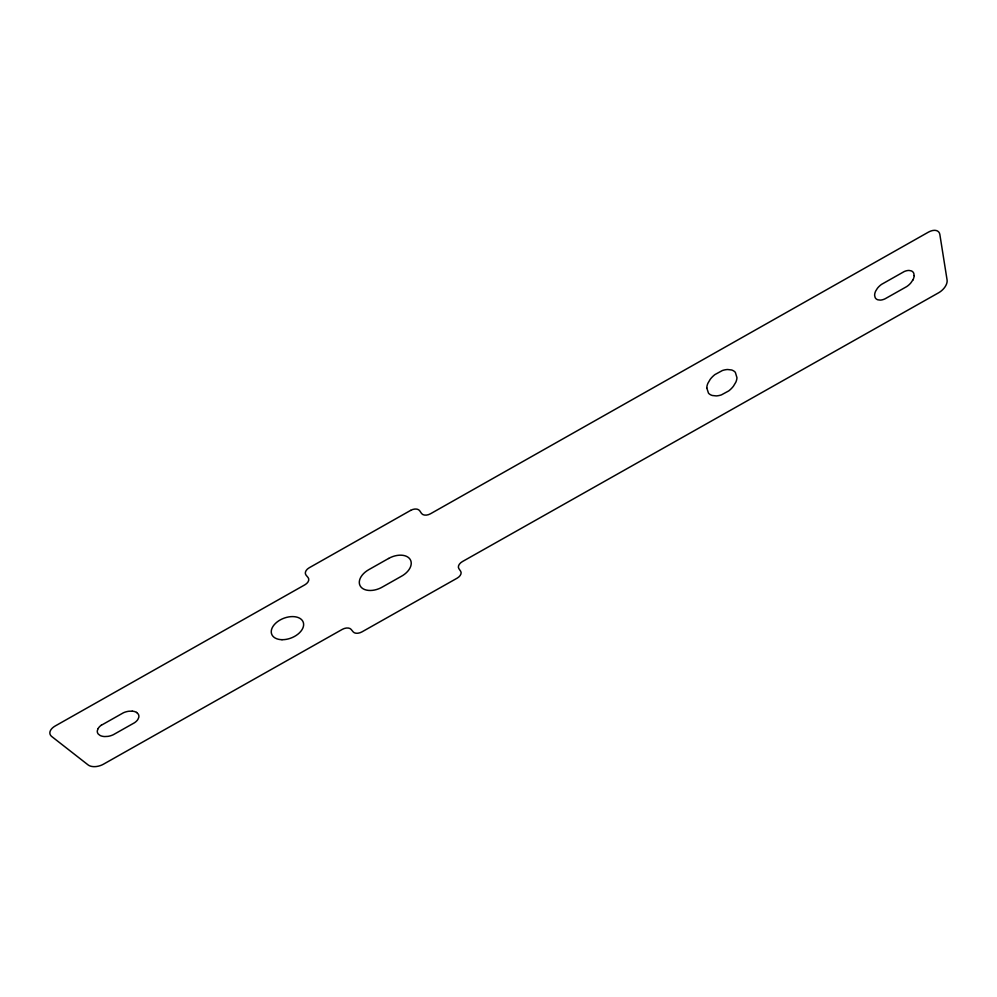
<?xml version="1.0" encoding="UTF-8"?>
<svg xmlns="http://www.w3.org/2000/svg" width="997" height="997" viewBox="0 0 997 997"><rect width="100%" height="100%" fill="white"/><g stroke="black" fill="none" stroke-linecap="round" stroke-linejoin="round"><path stroke-width="1.5" d="M914.137 275.596L913.788 273.352A11.914 7.091 -41.1 0 0 911.358 270.897L909.04 270.449A11.914 7.091 -41.1 0 0 904.242 271.545L881.597 284.344A11.864 7.104 -40.7 0 0 877.385 288.332L875.69 291.037A11.877 7.116 -40.7 0 0 874.643 295.473L875.167 297.605A11.877 7.116 -40.7 0 0 877.871 299.81L880.289 300.109A11.877 7.116 -40.7 0 0 885.099 298.788L906.634 286.638A11.914 7.091 -41.1 0 0 910.946 282.787L912.766 280.107M98.042 728.707L97.307 730.851A11.752 6.929 -16.3 0 0 98.304 734.079L100.111 735.474A11.765 6.929 -16.3 0 0 104.722 736.559L107.938 736.372A11.765 6.929 -16.3 0 0 113.384 734.677L134.421 722.8A11.727 6.954 -16.7 0 0 137.885 719.448L138.795 717.304A11.727 6.954 -16.7 0 0 138.159 713.977L136.552 712.481M101.308 725.268L123.429 712.768A11.715 6.954 -16.7 0 1 128.949 711.235L132.14 711.16M98.08 728.595A11.752 6.929 -16.3 0 1 101.345 725.155M132.302 711.16A11.715 6.954 -16.7 0 1 136.701 712.469M914.149 275.72A11.914 7.091 -41.1 0 1 912.778 280.219M706.773 387.933L708.506 393.192A17.859 11.216 -36.1 0 0 712.307 395.485L716.257 395.909A17.934 11.266 -36.1 0 0 721.404 394.887L728.77 390.886A17.859 11.229 -36.1 0 0 733.431 386.2L735.823 382.212A17.934 11.266 -36.1 0 0 736.957 377.701L735.35 372.367A17.846 11.216 -36.1 0 0 731.586 369.974L727.611 369.513A17.921 11.254 -36.1 0 0 722.389 370.523L714.911 374.585A17.846 11.204 -36.1 0 0 710.2 379.346L707.845 383.396A17.921 11.254 -36.1 0 0 706.773 387.933M388.593 558.47L368.778 569.673A17.036 10.83 -23.9 0 0 360.889 586.921A17.036 10.83 -23.9 0 0 382.811 586.784L400.981 576.515A17.024 10.855 -24.6 0 0 410.004 559.18A17.024 10.855 -24.6 0 0 388.593 558.47M410.664 510.377L309.244 567.754A7.328 4.748 -22 0 0 306.042 575.107L308.061 577.525A7.315 4.723 -21.6 0 1 304.883 584.803L55.171 726.003A11.989 7.066 -15 0 0 50.099 731.374A11.989 7.066 -15 0 0 51.694 736.484L88.16 764.961A11.54 6.643 -16.2 0 0 95.051 766.643A11.54 6.643 -16.2 0 0 103.376 764.238L342.307 629.369A6.942 4.262 -22.7 0 1 351.106 629.369L353.212 631.911A6.917 4.25 -23.2 0 0 361.923 631.899L457.112 578.185A6.879 4.287 -26.3 0 0 460.664 571.269L458.832 568.564A6.892 4.312 -26.6 0 1 462.421 561.573L938.638 292.769A11.715 6.805 -41.2 0 0 945.094 286.8A11.715 6.805 -41.2 0 0 947.088 280.02L939.835 234.382A12.176 7.253 -42.4 0 0 928.419 232.139L430.455 513.791A7.266 4.786 -26.2 0 1 421.482 513.38L419.737 510.8A7.291 4.798 -25.7 0 0 410.664 510.377M282.001 639.7A16.887 10.543 -21.1 0 0 303.375 622.627A16.887 10.543 -21.1 0 0 276.942 622.116A16.887 10.543 -21.1 0 0 282.001 639.7"/></g></svg>
